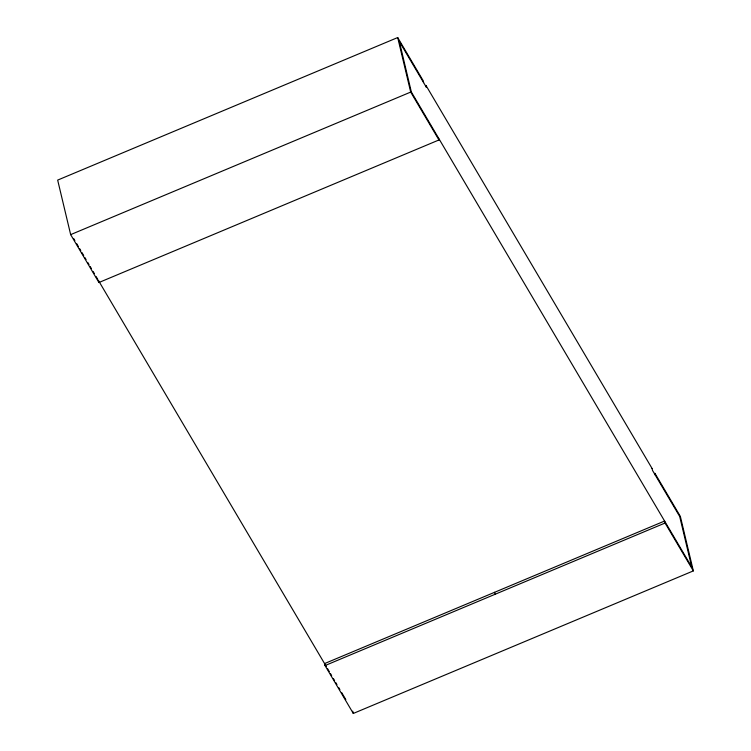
<?xml version="1.0" encoding="UTF-8"?>
<svg xmlns="http://www.w3.org/2000/svg" width="751" height="751" viewBox="0 0 751 751"><rect width="100%" height="100%" fill="white"/><g stroke="black" fill="none" stroke-linecap="round" stroke-linejoin="round"><path stroke-width="1.13" d="M423.611 82.629L423.142 80.648L397.701 37.55L57.667 180.099L70.66 234.631L98.925 282.517L438.959 139.968L438.49 137.987M70.66 234.631L410.694 92.082L397.701 37.55M324.563 663.584L664.597 521.034L665.067 523.025L693.333 570.901L353.299 713.45L325.033 665.564L324.563 663.584L98.456 280.527L98.925 282.517M325.033 665.564L665.067 523.025M410.694 92.082L438.959 139.968M73.682 238.565L74.856 240.555M76.63 243.559L78.395 246.553M79.578 248.553L80.761 250.552M81.934 252.552L83.708 255.547M84.882 257.546L86.065 259.546M87.839 262.54L89.012 264.54M90.195 266.539L91.378 268.539M93.143 271.533L94.326 273.533M96.09 276.537L97.865 279.532M325.155 664.588L326.328 666.588M327.511 668.578L329.276 671.582M330.459 673.581L331.642 675.581M333.406 678.575L334.589 680.575M335.772 682.575L336.946 684.574M338.72 687.569L339.893 689.568M341.667 692.563L345.798 699.557M693.333 570.901L680.34 516.369L654.9 473.271L655.379 475.261M494.58 592.314L495.05 594.294M352.754 711.178L353.299 713.45M652.075 468.483L425.967 85.436L426.437 87.416L399.307 41.446L411.351 92.016L691.727 567.005L679.683 516.435L652.544 470.473L652.075 468.483"/></g></svg>
